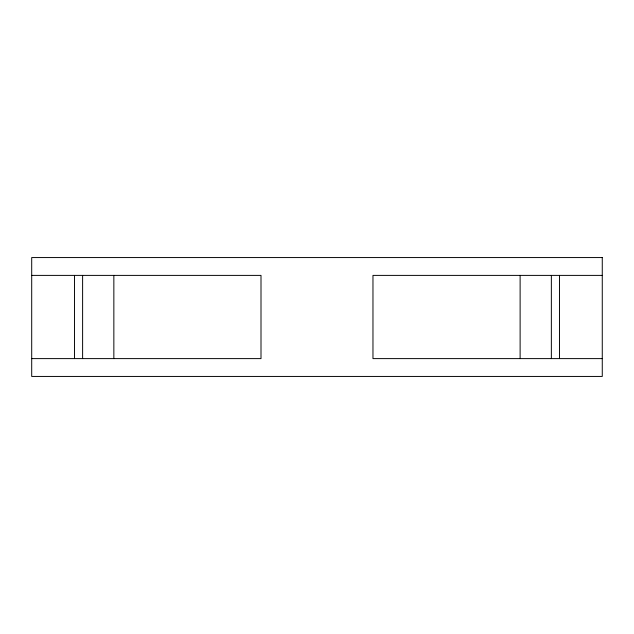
<?xml version="1.0" encoding="UTF-8"?>
<svg xmlns="http://www.w3.org/2000/svg" width="634" height="634" viewBox="0 0 634 634"><rect width="100%" height="100%" fill="white"/><g stroke="black" fill="none" stroke-linecap="round" stroke-linejoin="round"><path stroke-width="0.95" d="M31.7 275.394L261.002 275.394L261.002 358.606L31.7 358.606M602.268 275.394L372.966 275.394L372.966 358.606L602.268 358.606M559.473 275.394L559.473 358.606M551.358 275.394L551.358 358.606M520.118 275.394L520.118 358.606M113.851 275.394L113.851 358.606M82.61 275.394L82.61 358.606M74.495 275.394L74.495 358.606M602.3 257.562L31.7 257.562L31.7 376.438L602.268 376.438L602.268 257.562"/></g></svg>
